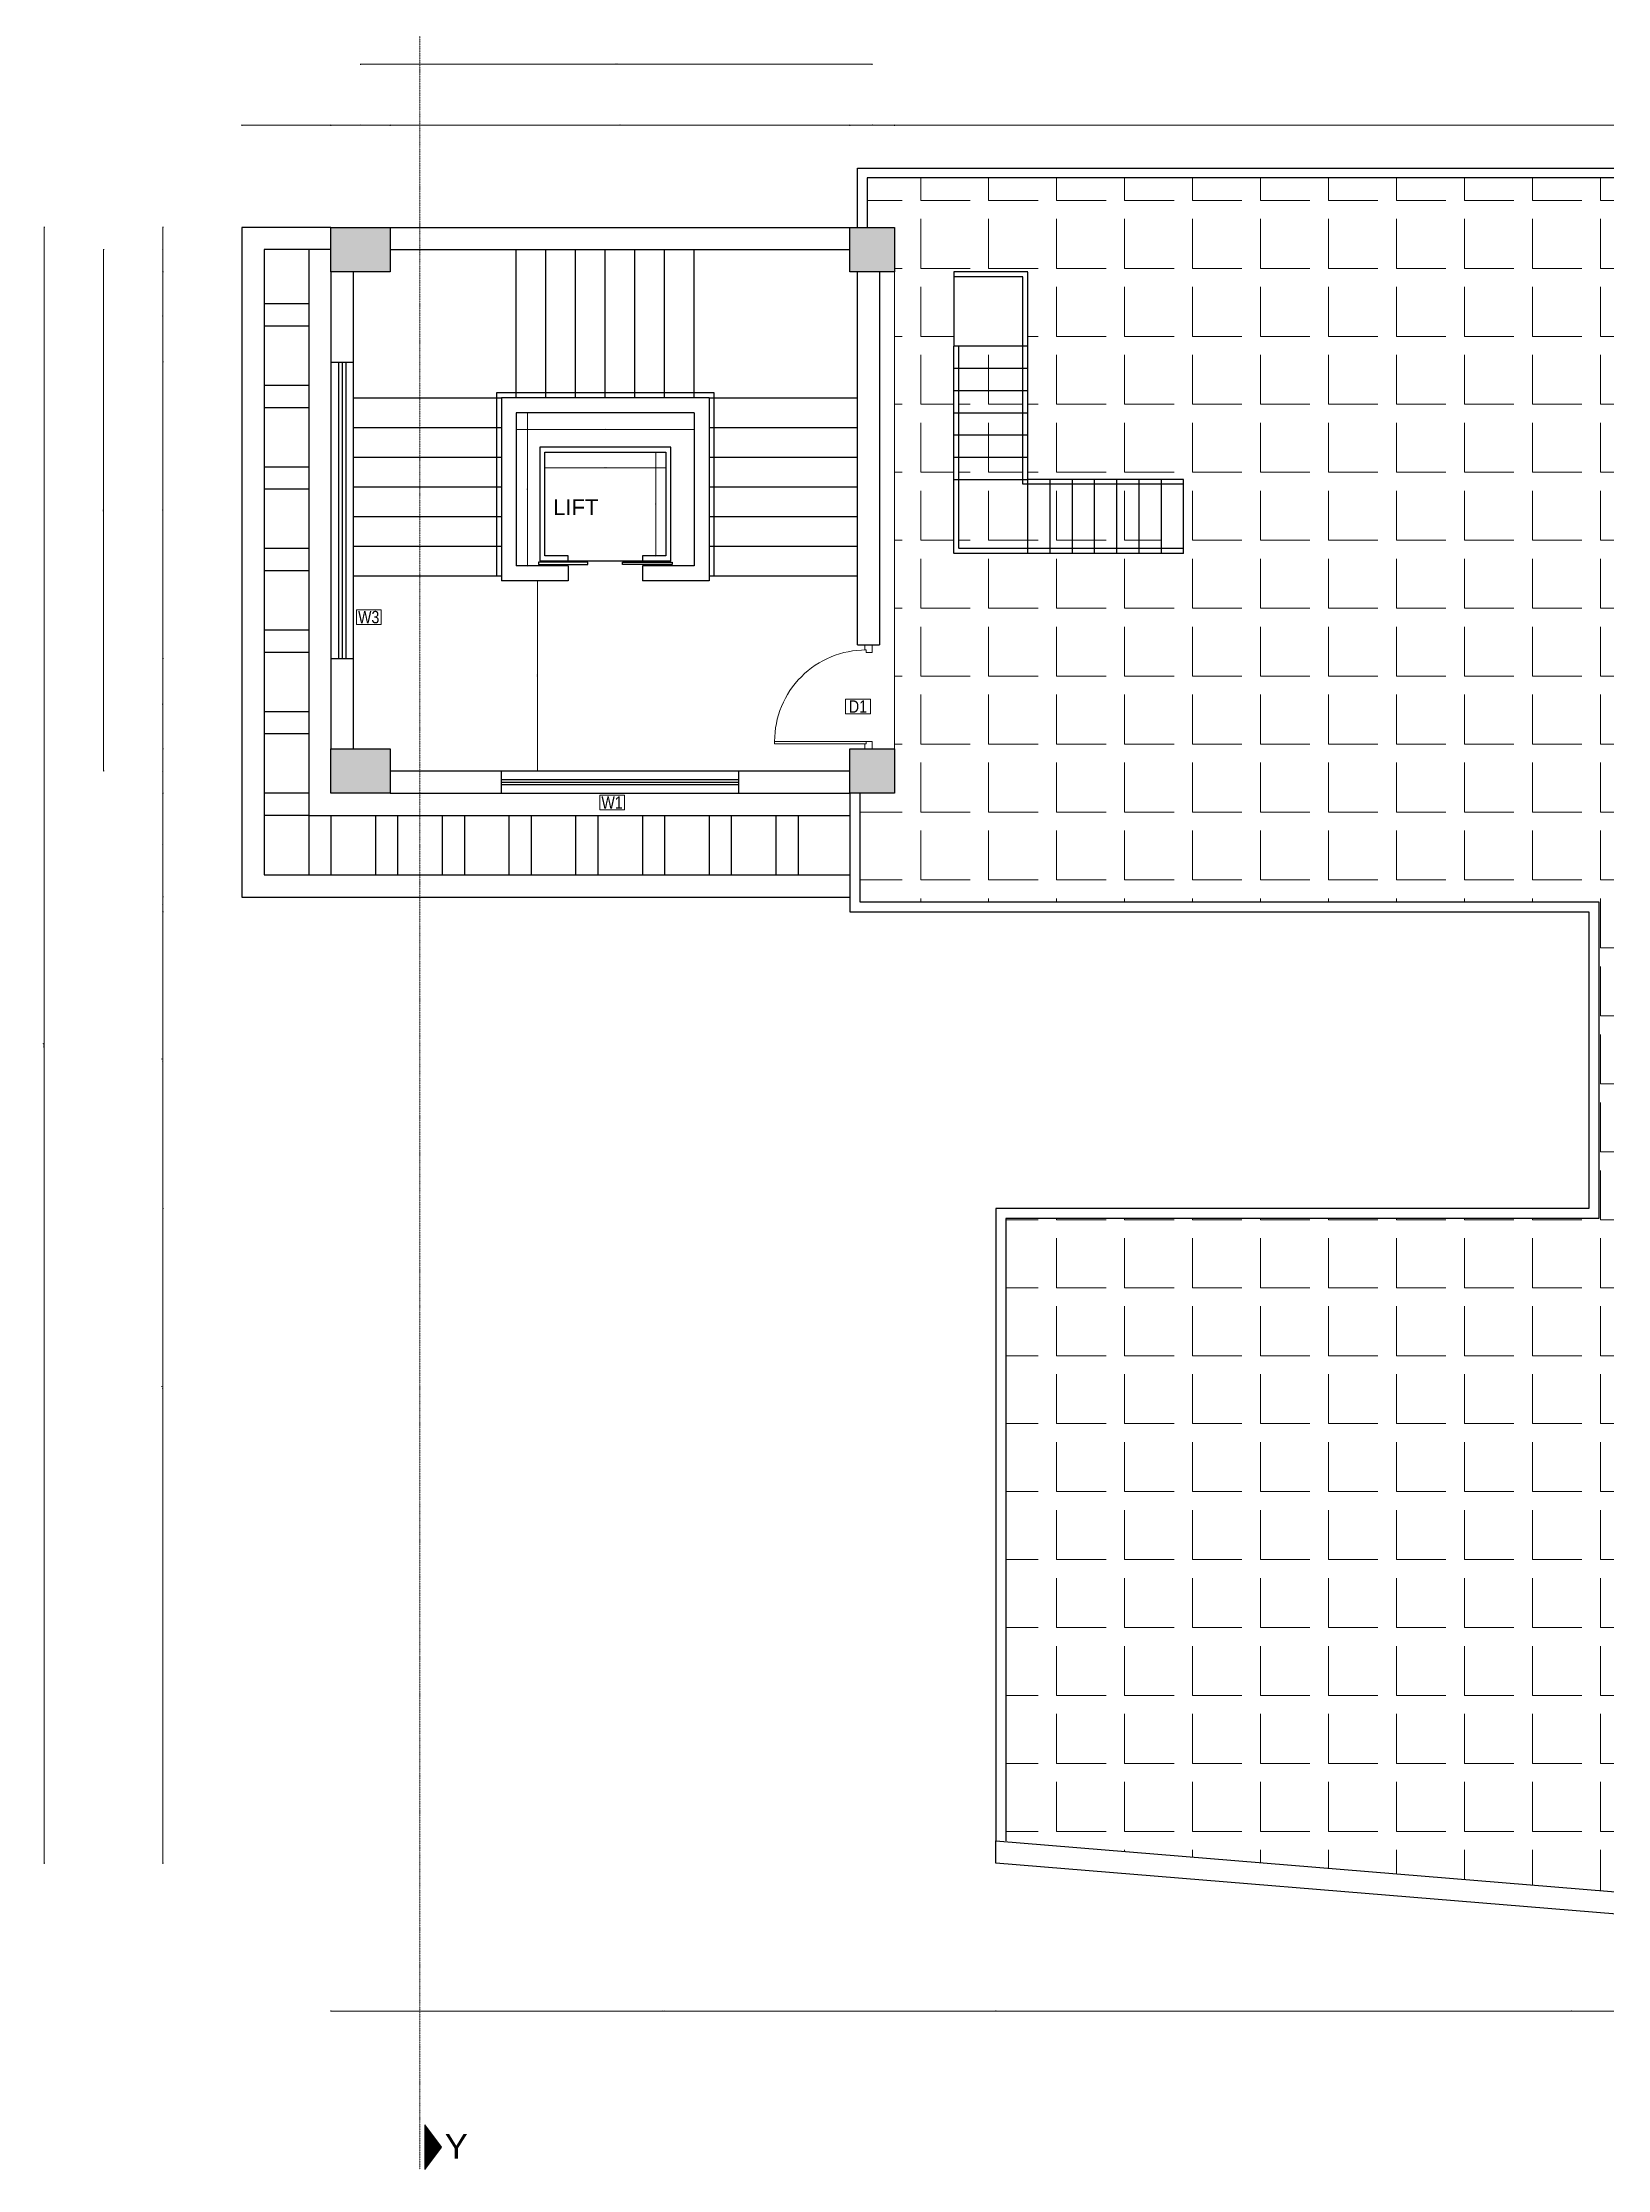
# Model space of a CAD drawing. Header units: inches. Extents: x -301229 to 1083107, y -854236 to 21026.
# Drawn here: x -26850 to -7856, y -616458 to -590637 of the extents above; entities that cross this region are included whole.
import ezdxf

# ---------------------------------------------------------------- set-up
doc = ezdxf.new("R2010")
doc.units = ezdxf.units.IN
doc.header["$MEASUREMENT"] = 0
doc.linetypes.add('ACAD_ISO12W100', pattern=[21, 12, -3, 0, -3, 0, -3])
doc.linetypes.add('DASHED', pattern=[0.75, 0.5, -0.25])
for name, color, linetype, lineweight in [('dimension', 25, 'Continuous', 20), ('DOOR PLAN', 241, 'Continuous', 25), ('dw', 42, 'Continuous', 20), ('Text', 2, 'Continuous', 20), ('wall', 10, 'Continuous', 30)]:
    doc.layers.add(name, color=color, linetype=linetype, lineweight=lineweight)
doc.layers.add('E_Electrical Layout', color=220, linetype='Continuous')
doc.layers.add('HATCH', color=7, linetype='Continuous')
doc.styles.add('7 INCH', font='times.ttf', dxfattribs={"height": 7})
doc.styles.add('arial.', font='arial.ttf')
doc.dimstyles.new('Copy of Standard', dxfattribs={"dimtxt": 8, "dimasz": 5, "dimexe": 4, "dimexo": 0.0625, "dimgap": 1.5, "dimtad": 1, "dimdec": 1, "dimzin": 0, "dimdsep": 46, "dimlunit": 4, "dimtxsty": 'Standard', "dimblk": 'OBLIQUE', "dimcen": 0.09, "dimclrd": 1, "dimclre": 1, "dimclrt": 3, "dimadec": 0, "dimazin": 0, "dimtfac": 1, "dimtdec": 1, "dimtix": 1, "dimtofl": 0, "dimtmove": 1, "dimatfit": 3, "dimfxl": 8, "dimfxlon": 1, "dimtolj": 1, "dimtzin": 0, "dimlwd": 15, "dimlwe": 15, "dimarcsym": 0})

# ---------------------------------------------------------------- blocks, each defined once
blk = doc.blocks.new('_Oblique')
at = {"color": 0, "linetype": 'ByBlock', "lineweight": -2}
blk.add_line((-0.5, -0.5), (0.5, 0.5), dxfattribs=at)
blk = doc.blocks.new('*D1584')
at = {"layer": 'Defpoints', "color": 0, "transparency": 16777216}
for p in [(-21100, -595267), (-18940, -595267), (-18940, -595336)]:
    blk.add_point(p, dxfattribs=at)
at = {"layer": 'wall', "color": 1, "lineweight": 15, "transparency": 16777216}
for p, q in [((-21100, -595328), (-21100, -595340)), ((-21100, -595336), (-18940, -595336)), ((-18940, -595328), (-18940, -595340))]:
    blk.add_line(p, q, dxfattribs=at)
at = {"layer": 'wall', "color": 1, "lineweight": 15, "transparency": 16777216, "xscale": 5, "yscale": 5, "zscale": 5, "rotation": 180}
blk.add_blockref('_Oblique', (-21100, -595336), dxfattribs=at)
at = {"layer": 'wall', "color": 1, "lineweight": 15, "transparency": 16777216, "xscale": 5, "yscale": 5, "zscale": 5}
blk.add_blockref('_Oblique', (-18940, -595336), dxfattribs=at)
at = {"layer": 'wall', "color": 3, "transparency": 16777216, "insert": (-20020, -595330), "char_height": 8, "attachment_point": 5}
blk.add_mtext("\\A1;180'", dxfattribs=at)
blk = doc.blocks.new('*D1585')
at = {"layer": 'Defpoints', "color": 0, "transparency": 16777216}
for p in [(-20964, -595130), (-20964, -595130), (-20964, -596990)]:
    blk.add_point(p, dxfattribs=at)
at = {"layer": 'wall', "color": 1, "lineweight": 15, "transparency": 16777216}
for p, q in [((-20964, -595130), (-20968, -595130)), ((-20964, -596990), (-20964, -595130)), ((-20964, -596990), (-20960, -596990))]:
    blk.add_line(p, q, dxfattribs=at)
at = {"layer": 'wall', "color": 1, "lineweight": 15, "transparency": 16777216, "xscale": 5, "yscale": 5, "zscale": 5}
for p, rotation in [((-20964, -595130), 90), ((-20964, -596990), 270)]:
    blk.add_blockref('_Oblique', p, dxfattribs=dict(at, rotation=rotation))
at = {"layer": 'wall', "color": 3, "transparency": 16777216, "insert": (-20969, -596060), "char_height": 8, "attachment_point": 5, "rotation": 90}
blk.add_mtext("\\A1;155'", dxfattribs=at)
blk = doc.blocks.new('*D1586')
at = {"layer": 'Defpoints', "color": 0, "transparency": 16777216}
for p in [(-20755, -595845), (-19285, -595801), (-19285, -595845)]:
    blk.add_point(p, dxfattribs=at)
at = {"layer": 'wall', "color": 1, "lineweight": 15, "transparency": 16777216}
for p, q in [((-20755, -595809), (-20755, -595797)), ((-20755, -595801), (-19285, -595801)), ((-19285, -595809), (-19285, -595797))]:
    blk.add_line(p, q, dxfattribs=at)
at = {"layer": 'wall', "color": 1, "lineweight": 15, "transparency": 16777216, "xscale": 5, "yscale": 5, "zscale": 5, "rotation": 180}
blk.add_blockref('_Oblique', (-20755, -595801), dxfattribs=at)
at = {"layer": 'wall', "color": 1, "lineweight": 15, "transparency": 16777216, "xscale": 5, "yscale": 5, "zscale": 5}
blk.add_blockref('_Oblique', (-19285, -595801), dxfattribs=at)
at = {"layer": 'wall', "color": 3, "transparency": 16777216, "insert": (-20020, -595795), "char_height": 8, "attachment_point": 5}
blk.add_mtext('\\A1;122\'-6"', dxfattribs=at)
blk = doc.blocks.new('*D1587')
at = {"layer": 'Defpoints', "color": 0, "transparency": 16777216}
for p in [(-19502, -595610), (-19570, -596870), (-19407, -596870)]:
    blk.add_point(p, dxfattribs=at)
at = {"layer": 'wall', "color": 1, "lineweight": 15, "transparency": 16777216}
for p, q in [((-19415, -595610), (-19403, -595610)), ((-19407, -595610), (-19407, -596870)), ((-19415, -596870), (-19403, -596870))]:
    blk.add_line(p, q, dxfattribs=at)
at = {"layer": 'wall', "color": 1, "lineweight": 15, "transparency": 16777216, "xscale": 5, "yscale": 5, "zscale": 5}
for p, rotation in [((-19407, -595610), 90), ((-19407, -596870), 270)]:
    blk.add_blockref('_Oblique', p, dxfattribs=dict(at, rotation=rotation))
at = {"layer": 'wall', "color": 3, "transparency": 16777216, "insert": (-19412, -596240), "char_height": 8, "attachment_point": 5, "rotation": 90}
blk.add_mtext("\\A1;105'", dxfattribs=at)
blk = doc.blocks.new('*D1588')
at = {"layer": 'Defpoints', "color": 0, "transparency": 16777216}
for p in [(-20657, -597170), (-20841, -599480), (-20657, -599480)]:
    blk.add_point(p, dxfattribs=at)
at = {"layer": 'wall', "color": 1, "lineweight": 15, "transparency": 16777216}
for p, q in [((-20833, -597170), (-20845, -597170)), ((-20841, -597170), (-20841, -599480)), ((-20833, -599480), (-20845, -599480))]:
    blk.add_line(p, q, dxfattribs=at)
at = {"layer": 'wall', "color": 1, "lineweight": 15, "transparency": 16777216, "xscale": 5, "yscale": 5, "zscale": 5}
for p, rotation in [((-20841, -597170), 90), ((-20841, -599480), 270)]:
    blk.add_blockref('_Oblique', p, dxfattribs=dict(at, rotation=rotation))
at = {"layer": 'wall', "color": 3, "transparency": 16777216, "insert": (-20847, -598325), "char_height": 8, "attachment_point": 5, "rotation": 90}
blk.add_mtext('\\A1;192\'-6"', dxfattribs=at)
blk = doc.blocks.new('DOOR-3.5')
at = {"layer": 'dw', "lineweight": 5}
for p, q in [((89369.77, -31671.34), (89369.77, -31670.84)), ((89370.27, -31671.34), (89369.77, -31671.34)), ((89370.77, -31671.34), (89370.27, -31671.34)), ((89406.77, -31671.34), (89407.27, -31671.34)), ((89407.27, -31671.34), (89407.77, -31671.34)), ((89407.77, -31671.34), (89407.77, -31670.84))]:
    blk.add_line(p, q, dxfattribs=at)
for points in [[(89370.77, -31634.34), (89369.77, -31634.36), (89369.77, -31671.34), (89370.77, -31671.34), (89370.77, -31634.34)], [(89369.77, -31670.84), (89367.77, -31670.84), (89367.77, -31673.84), (89370.77, -31673.84), (89370.77, -31671.34)], [(89407.77, -31670.84), (89409.77, -31670.84), (89409.77, -31673.84), (89406.77, -31673.84), (89406.77, -31671.34)]]:
    blk.add_lwpolyline(points, dxfattribs=at)
blk.add_arc((89370.77, -31671.34), 37, 359.99978, 90, dxfattribs=at)
blk = doc.blocks.new('*D1560')
at = {"layer": 'Defpoints', "color": 0, "transparency": 16777216}
for p in [(-23350, -592880), (-25390, -593420), (-23350, -593420)]:
    blk.add_point(p, dxfattribs=at)
at = {"layer": 'wall', "color": 1, "lineweight": 15, "transparency": 16777216}
for p, q in [((-25382, -592880), (-25394, -592880)), ((-25390, -592880), (-25390, -593420)), ((-25382, -593420), (-25394, -593420))]:
    blk.add_line(p, q, dxfattribs=at)
at = {"layer": 'wall', "color": 1, "lineweight": 15, "transparency": 16777216, "xscale": 5, "yscale": 5, "zscale": 5}
for p, rotation in [((-25390, -592880), 90), ((-25390, -593420), 270)]:
    blk.add_blockref('_Oblique', p, dxfattribs=dict(at, rotation=rotation))
at = {"layer": 'wall', "color": 3, "transparency": 16777216, "insert": (-25395, -593150), "char_height": 8, "attachment_point": 5, "rotation": 90}
blk.add_mtext("\\A1;45'", dxfattribs=at)
blk = doc.blocks.new('*D1561')
at = {"layer": 'Defpoints', "color": 0, "transparency": 16777216}
for p in [(-23350, -593150), (-26110, -599480), (-23350, -599480)]:
    blk.add_point(p, dxfattribs=at)
at = {"layer": 'wall', "color": 1, "lineweight": 15, "transparency": 16777216}
for p, q in [((-26102, -593150), (-26114, -593150)), ((-26110, -593150), (-26110, -599480)), ((-26102, -599480), (-26114, -599480))]:
    blk.add_line(p, q, dxfattribs=at)
at = {"layer": 'wall', "color": 1, "lineweight": 15, "transparency": 16777216, "xscale": 5, "yscale": 5, "zscale": 5}
for p, rotation in [((-26110, -593150), 90), ((-26110, -599480), 270)]:
    blk.add_blockref('_Oblique', p, dxfattribs=dict(at, rotation=rotation))
at = {"layer": 'wall', "color": 3, "transparency": 16777216, "insert": (-26115, -596315), "char_height": 8, "attachment_point": 5, "rotation": 90}
blk.add_mtext('\\A1;527\'-6"', dxfattribs=at)
blk = doc.blocks.new('*D1562')
at = {"layer": 'Defpoints', "color": 0, "transparency": 16777216}
for p in [(-23350, -593420), (-25390, -594515), (-23350, -594515)]:
    blk.add_point(p, dxfattribs=at)
at = {"layer": 'wall', "color": 1, "lineweight": 15, "transparency": 16777216}
for p, q in [((-25382, -593420), (-25394, -593420)), ((-25390, -593420), (-25390, -594515)), ((-25382, -594515), (-25394, -594515))]:
    blk.add_line(p, q, dxfattribs=at)
at = {"layer": 'wall', "color": 1, "lineweight": 15, "transparency": 16777216, "xscale": 5, "yscale": 5, "zscale": 5}
for p, rotation in [((-25390, -593420), 90), ((-25390, -594515), 270)]:
    blk.add_blockref('_Oblique', p, dxfattribs=dict(at, rotation=rotation))
at = {"layer": 'wall', "color": 3, "transparency": 16777216, "insert": (-25395, -593968), "char_height": 8, "attachment_point": 5, "rotation": 90}
blk.add_mtext('\\A1;91\'-3"', dxfattribs=at)
blk = doc.blocks.new('*D1563')
at = {"layer": 'Defpoints', "color": 0, "transparency": 16777216}
for p in [(-23350, -594515), (-25390, -598115), (-23350, -598115)]:
    blk.add_point(p, dxfattribs=at)
at = {"layer": 'wall', "color": 1, "lineweight": 15, "transparency": 16777216}
for p, q in [((-25382, -594515), (-25394, -594515)), ((-25390, -594515), (-25390, -598115)), ((-25382, -598115), (-25394, -598115))]:
    blk.add_line(p, q, dxfattribs=at)
at = {"layer": 'wall', "color": 1, "lineweight": 15, "transparency": 16777216, "xscale": 5, "yscale": 5, "zscale": 5}
for p, rotation in [((-25390, -594515), 90), ((-25390, -598115), 270)]:
    blk.add_blockref('_Oblique', p, dxfattribs=dict(at, rotation=rotation))
at = {"layer": 'wall', "color": 3, "transparency": 16777216, "insert": (-25395, -596315), "char_height": 8, "attachment_point": 5, "rotation": 90}
blk.add_mtext("\\A1;300'", dxfattribs=at)
blk = doc.blocks.new('*D1564')
at = {"layer": 'Defpoints', "color": 0, "transparency": 16777216}
for p in [(-23350, -598115), (-25390, -599210), (-23350, -599210)]:
    blk.add_point(p, dxfattribs=at)
at = {"layer": 'wall', "color": 1, "lineweight": 15, "transparency": 16777216}
for p, q in [((-25382, -598115), (-25394, -598115)), ((-25390, -598115), (-25390, -599210)), ((-25382, -599210), (-25394, -599210))]:
    blk.add_line(p, q, dxfattribs=at)
at = {"layer": 'wall', "color": 1, "lineweight": 15, "transparency": 16777216, "xscale": 5, "yscale": 5, "zscale": 5}
for p, rotation in [((-25390, -598115), 90), ((-25390, -599210), 270)]:
    blk.add_blockref('_Oblique', p, dxfattribs=dict(at, rotation=rotation))
at = {"layer": 'wall', "color": 3, "transparency": 16777216, "insert": (-25395, -598663), "char_height": 8, "attachment_point": 5, "rotation": 90}
blk.add_mtext('\\A1;91\'-3"', dxfattribs=at)
blk = doc.blocks.new('*D1565')
at = {"layer": 'Defpoints', "color": 0, "transparency": 16777216}
for p in [(-23350, -599210), (-25390, -599750), (-23350, -599750)]:
    blk.add_point(p, dxfattribs=at)
at = {"layer": 'wall', "color": 1, "lineweight": 15, "transparency": 16777216}
for p, q in [((-25382, -599210), (-25394, -599210)), ((-25390, -599210), (-25390, -599750)), ((-25382, -599750), (-25394, -599750))]:
    blk.add_line(p, q, dxfattribs=at)
at = {"layer": 'wall', "color": 1, "lineweight": 15, "transparency": 16777216, "xscale": 5, "yscale": 5, "zscale": 5}
for p, rotation in [((-25390, -599210), 90), ((-25390, -599750), 270)]:
    blk.add_blockref('_Oblique', p, dxfattribs=dict(at, rotation=rotation))
at = {"layer": 'wall', "color": 3, "transparency": 16777216, "insert": (-25395, -599480), "char_height": 8, "attachment_point": 5, "rotation": 90}
blk.add_mtext("\\A1;45'", dxfattribs=at)
blk = doc.blocks.new('*D1566')
at = {"layer": 'Defpoints', "color": 0, "transparency": 16777216}
for p in [(-23350, -599750), (-25390, -601010), (-24430, -601010)]:
    blk.add_point(p, dxfattribs=at)
at = {"layer": 'wall', "color": 1, "lineweight": 15, "transparency": 16777216}
for p, q in [((-25382, -599750), (-25394, -599750)), ((-25390, -599750), (-25390, -601010)), ((-25382, -601010), (-25394, -601010))]:
    blk.add_line(p, q, dxfattribs=at)
at = {"layer": 'wall', "color": 1, "lineweight": 15, "transparency": 16777216, "xscale": 5, "yscale": 5, "zscale": 5}
for p, rotation in [((-25390, -599750), 90), ((-25390, -601010), 270)]:
    blk.add_blockref('_Oblique', p, dxfattribs=dict(at, rotation=rotation))
at = {"layer": 'wall', "color": 3, "transparency": 16777216, "insert": (-25395, -600380), "char_height": 8, "attachment_point": 5, "rotation": 90}
blk.add_mtext("\\A1;105'", dxfattribs=at)
blk = doc.blocks.new('*D1567')
at = {"layer": 'Defpoints', "color": 0, "transparency": 16777216}
for p in [(-22630, -591638), (-23350, -592880), (-22630, -592880)]:
    blk.add_point(p, dxfattribs=at)
at = {"layer": 'wall', "color": 1, "lineweight": 15, "transparency": 16777216}
for p, q in [((-23350, -591646), (-23350, -591634)), ((-23350, -591638), (-22630, -591638)), ((-22630, -591646), (-22630, -591634))]:
    blk.add_line(p, q, dxfattribs=at)
at = {"layer": 'wall', "color": 1, "lineweight": 15, "transparency": 16777216, "xscale": 5, "yscale": 5, "zscale": 5, "rotation": 180}
blk.add_blockref('_Oblique', (-23350, -591638), dxfattribs=at)
at = {"layer": 'wall', "color": 1, "lineweight": 15, "transparency": 16777216, "xscale": 5, "yscale": 5, "zscale": 5}
blk.add_blockref('_Oblique', (-22630, -591638), dxfattribs=at)
at = {"layer": 'wall', "color": 3, "transparency": 16777216, "insert": (-22990, -591632), "char_height": 8, "attachment_point": 5}
blk.add_mtext("\\A1;60'", dxfattribs=at)
blk = doc.blocks.new('*D1568')
at = {"layer": 'Defpoints', "color": 0, "transparency": 16777216}
for p in [(-16780, -590900), (-22990, -592880), (-16780, -592880)]:
    blk.add_point(p, dxfattribs=at)
at = {"layer": 'wall', "color": 1, "lineweight": 15, "transparency": 16777216}
for p, q in [((-22990, -590908), (-22990, -590896)), ((-22990, -590900), (-16780, -590900)), ((-16780, -590908), (-16780, -590896))]:
    blk.add_line(p, q, dxfattribs=at)
at = {"layer": 'wall', "color": 1, "lineweight": 15, "transparency": 16777216, "xscale": 5, "yscale": 5, "zscale": 5, "rotation": 180}
blk.add_blockref('_Oblique', (-22990, -590900), dxfattribs=at)
at = {"layer": 'wall', "color": 1, "lineweight": 15, "transparency": 16777216, "xscale": 5, "yscale": 5, "zscale": 5}
blk.add_blockref('_Oblique', (-16780, -590900), dxfattribs=at)
at = {"layer": 'wall', "color": 3, "transparency": 16777216, "insert": (-19885, -590895), "char_height": 8, "attachment_point": 5}
blk.add_mtext('\\A1;517\'-6"', dxfattribs=at)
blk = doc.blocks.new('*D1569')
at = {"layer": 'Defpoints', "color": 0, "transparency": 16777216}
for p in [(-17050, -591638), (-22630, -592880), (-17050, -592880)]:
    blk.add_point(p, dxfattribs=at)
at = {"layer": 'wall', "color": 1, "lineweight": 15, "transparency": 16777216}
for p, q in [((-22630, -591646), (-22630, -591634)), ((-22630, -591638), (-17050, -591638)), ((-17050, -591646), (-17050, -591634))]:
    blk.add_line(p, q, dxfattribs=at)
at = {"layer": 'wall', "color": 1, "lineweight": 15, "transparency": 16777216, "xscale": 5, "yscale": 5, "zscale": 5, "rotation": 180}
blk.add_blockref('_Oblique', (-22630, -591638), dxfattribs=at)
at = {"layer": 'wall', "color": 1, "lineweight": 15, "transparency": 16777216, "xscale": 5, "yscale": 5, "zscale": 5}
blk.add_blockref('_Oblique', (-17050, -591638), dxfattribs=at)
at = {"layer": 'wall', "color": 3, "transparency": 16777216, "insert": (-19840, -591632), "char_height": 8, "attachment_point": 5}
blk.add_mtext("\\A1;465'", dxfattribs=at)
blk = doc.blocks.new('*D1570')
at = {"layer": 'Defpoints', "color": 0, "transparency": 16777216}
for p in [(-16510, -591638), (-17050, -592880), (-16510, -592880)]:
    blk.add_point(p, dxfattribs=at)
at = {"layer": 'wall', "color": 1, "lineweight": 15, "transparency": 16777216}
for p, q in [((-17050, -591646), (-17050, -591634)), ((-17050, -591638), (-16510, -591638)), ((-16510, -591646), (-16510, -591634))]:
    blk.add_line(p, q, dxfattribs=at)
at = {"layer": 'wall', "color": 1, "lineweight": 15, "transparency": 16777216, "xscale": 5, "yscale": 5, "zscale": 5, "rotation": 180}
blk.add_blockref('_Oblique', (-17050, -591638), dxfattribs=at)
at = {"layer": 'wall', "color": 1, "lineweight": 15, "transparency": 16777216, "xscale": 5, "yscale": 5, "zscale": 5}
blk.add_blockref('_Oblique', (-16510, -591638), dxfattribs=at)
at = {"layer": 'wall', "color": 3, "transparency": 16777216, "insert": (-16780, -591632), "char_height": 8, "attachment_point": 5}
blk.add_mtext("\\A1;45'", dxfattribs=at)
blk = doc.blocks.new('*D1571')
at = {"layer": 'Defpoints', "color": 0, "transparency": 16777216}
for p in [(-1153, -591638), (-1153, -592160), (-16510, -592880)]:
    blk.add_point(p, dxfattribs=at)
at = {"layer": 'wall', "color": 1, "lineweight": 15, "transparency": 16777216}
for p, q in [((-16510, -591646), (-16510, -591634)), ((-16510, -591638), (-1153, -591638)), ((-1153, -591646), (-1153, -591634))]:
    blk.add_line(p, q, dxfattribs=at)
at = {"layer": 'wall', "color": 1, "lineweight": 15, "transparency": 16777216, "xscale": 5, "yscale": 5, "zscale": 5, "rotation": 180}
blk.add_blockref('_Oblique', (-16510, -591638), dxfattribs=at)
at = {"layer": 'wall', "color": 1, "lineweight": 15, "transparency": 16777216, "xscale": 5, "yscale": 5, "zscale": 5}
blk.add_blockref('_Oblique', (-1153, -591638), dxfattribs=at)
at = {"layer": 'wall', "color": 3, "transparency": 16777216, "insert": (-8831, -591632), "char_height": 8, "attachment_point": 5}
blk.add_mtext('\\A1;1279\'-9"', dxfattribs=at)
blk = doc.blocks.new('*D1572')
at = {"layer": 'Defpoints', "color": 0, "transparency": 16777216}
for p in [(-1153, -590221), (-23350, -591638), (-1153, -591638)]:
    blk.add_point(p, dxfattribs=at)
at = {"layer": 'wall', "color": 1, "lineweight": 15, "transparency": 16777216}
for p, q in [((-23350, -590229), (-23350, -590217)), ((-23350, -590221), (-1153, -590221)), ((-1153, -590229), (-1153, -590217))]:
    blk.add_line(p, q, dxfattribs=at)
at = {"layer": 'wall', "color": 1, "lineweight": 15, "transparency": 16777216, "xscale": 5, "yscale": 5, "zscale": 5, "rotation": 180}
blk.add_blockref('_Oblique', (-23350, -590221), dxfattribs=at)
at = {"layer": 'wall', "color": 1, "lineweight": 15, "transparency": 16777216, "xscale": 5, "yscale": 5, "zscale": 5}
blk.add_blockref('_Oblique', (-1153, -590221), dxfattribs=at)
at = {"layer": 'wall', "color": 3, "transparency": 16777216, "insert": (-12251, -590215), "char_height": 8, "attachment_point": 5}
blk.add_mtext('\\A1;1849\'-9"', dxfattribs=at)
blk = doc.blocks.new('*D1573')
at = {"layer": 'Defpoints', "color": 0, "transparency": 16777216}
for p in [(-25390, -592880), (-26830, -612740), (-25390, -612740)]:
    blk.add_point(p, dxfattribs=at)
at = {"layer": 'wall', "color": 1, "lineweight": 15, "transparency": 16777216}
for p, q in [((-26822, -592880), (-26834, -592880)), ((-26830, -592880), (-26830, -612740)), ((-26822, -612740), (-26834, -612740))]:
    blk.add_line(p, q, dxfattribs=at)
at = {"layer": 'wall', "color": 1, "lineweight": 15, "transparency": 16777216, "xscale": 5, "yscale": 5, "zscale": 5}
for p, rotation in [((-26830, -592880), 90), ((-26830, -612740), 270)]:
    blk.add_blockref('_Oblique', p, dxfattribs=dict(at, rotation=rotation))
at = {"layer": 'wall', "color": 3, "transparency": 16777216, "insert": (-26840, -602810), "char_height": 8, "attachment_point": 5, "rotation": 90}
blk.add_mtext('\\A1;1654\'-11{\\H1x;\\S1/2;}"', dxfattribs=at)
blk = doc.blocks.new('*D1574')
at = {"layer": 'Defpoints', "color": 0, "transparency": 16777216}
for p in [(-24430, -601010), (-25390, -601190), (-17050, -601190)]:
    blk.add_point(p, dxfattribs=at)
at = {"layer": 'wall', "color": 1, "lineweight": 15, "transparency": 16777216}
for p, q in [((-25382, -601010), (-25394, -601010)), ((-25390, -601010), (-25390, -601190)), ((-25382, -601190), (-25394, -601190))]:
    blk.add_line(p, q, dxfattribs=at)
at = {"layer": 'wall', "color": 1, "lineweight": 15, "transparency": 16777216, "xscale": 5, "yscale": 5, "zscale": 5}
for p, rotation in [((-25390, -601010), 90), ((-25390, -601190), 270)]:
    blk.add_blockref('_Oblique', p, dxfattribs=dict(at, rotation=rotation))
at = {"layer": 'wall', "color": 3, "transparency": 16777216, "insert": (-25395, -601100), "char_height": 8, "attachment_point": 5, "rotation": 90}
blk.add_mtext("\\A1;15'", dxfattribs=at)
blk = doc.blocks.new('*D1575')
at = {"layer": 'Defpoints', "color": 0, "transparency": 16777216}
for p in [(-17050, -601190), (-25390, -604793), (-15280, -604793)]:
    blk.add_point(p, dxfattribs=at)
at = {"layer": 'wall', "color": 1, "lineweight": 15, "transparency": 16777216}
for p, q in [((-25382, -601190), (-25394, -601190)), ((-25390, -601190), (-25390, -604793)), ((-25382, -604793), (-25394, -604793))]:
    blk.add_line(p, q, dxfattribs=at)
at = {"layer": 'wall', "color": 1, "lineweight": 15, "transparency": 16777216, "xscale": 5, "yscale": 5, "zscale": 5}
for p, rotation in [((-25390, -601190), 90), ((-25390, -604793), 270)]:
    blk.add_blockref('_Oblique', p, dxfattribs=dict(at, rotation=rotation))
at = {"layer": 'wall', "color": 3, "transparency": 16777216, "insert": (-25401, -602991), "char_height": 8, "attachment_point": 5, "rotation": 90}
blk.add_mtext('\\A1;300\'-2{\\H1x;\\S1/2;}"', dxfattribs=at)
blk = doc.blocks.new('*D1580')
at = {"layer": 'Defpoints', "color": 0, "transparency": 16777216}
for p in [(-17050, -601190), (-25390, -612740), (-15280, -612740)]:
    blk.add_point(p, dxfattribs=at)
at = {"layer": 'wall', "color": 1, "lineweight": 15, "transparency": 16777216}
for p, q in [((-25382, -601190), (-25394, -601190)), ((-25390, -601190), (-25390, -612740)), ((-25382, -612740), (-25394, -612740))]:
    blk.add_line(p, q, dxfattribs=at)
at = {"layer": 'wall', "color": 1, "lineweight": 15, "transparency": 16777216, "xscale": 5, "yscale": 5, "zscale": 5}
for p, rotation in [((-25390, -601190), 90), ((-25390, -612740), 270)]:
    blk.add_blockref('_Oblique', p, dxfattribs=dict(at, rotation=rotation))
at = {"layer": 'wall', "color": 3, "transparency": 16777216, "insert": (-25401, -606965), "char_height": 8, "attachment_point": 5, "rotation": 90}
blk.add_mtext('\\A1;962\'-5{\\H1x;\\S1/2;}"', dxfattribs=at)
blk = doc.blocks.new('*D1581')
at = {"layer": 'Defpoints', "color": 0, "transparency": 16777216}
for p in [(-15280, -612740), (-1290, -613891), (-15280, -614535)]:
    blk.add_point(p, dxfattribs=at)
at = {"layer": 'wall', "color": 1, "lineweight": 15, "transparency": 16777216}
for p, q in [((-15280, -614527), (-15280, -614539)), ((-1290, -614535), (-15280, -614535)), ((-1290, -614527), (-1290, -614539))]:
    blk.add_line(p, q, dxfattribs=at)
at = {"layer": 'wall', "color": 1, "lineweight": 15, "transparency": 16777216, "xscale": 5, "yscale": 5, "zscale": 5, "rotation": 180}
blk.add_blockref('_Oblique', (-15280, -614535), dxfattribs=at)
at = {"layer": 'wall', "color": 1, "lineweight": 15, "transparency": 16777216, "xscale": 5, "yscale": 5, "zscale": 5}
blk.add_blockref('_Oblique', (-1290, -614535), dxfattribs=at)
at = {"layer": 'wall', "color": 3, "transparency": 16777216, "insert": (-8285, -614529), "char_height": 8, "attachment_point": 5}
blk.add_mtext('\\A1;1165\'-10"', dxfattribs=at)
blk = doc.blocks.new('*D1576')
at = {"layer": 'Defpoints', "color": 0, "transparency": 16777216}
for p in [(-23350, -599750), (-15280, -612740), (-23350, -614535)]:
    blk.add_point(p, dxfattribs=at)
at = {"layer": 'wall', "color": 1, "lineweight": 15, "transparency": 16777216}
for p, q in [((-23350, -614527), (-23350, -614539)), ((-15280, -614535), (-23350, -614535)), ((-15280, -614527), (-15280, -614539))]:
    blk.add_line(p, q, dxfattribs=at)
at = {"layer": 'wall', "color": 1, "lineweight": 15, "transparency": 16777216, "xscale": 5, "yscale": 5, "zscale": 5, "rotation": 180}
blk.add_blockref('_Oblique', (-23350, -614535), dxfattribs=at)
at = {"layer": 'wall', "color": 1, "lineweight": 15, "transparency": 16777216, "xscale": 5, "yscale": 5, "zscale": 5}
blk.add_blockref('_Oblique', (-15280, -614535), dxfattribs=at)
at = {"layer": 'wall', "color": 3, "transparency": 16777216, "insert": (-19315, -614529), "char_height": 8, "attachment_point": 5}
blk.add_mtext('\\A1;672\'-6"', dxfattribs=at)
blk = doc.blocks.new('*D1582')
at = {"layer": 'Defpoints', "color": 0, "transparency": 16777216}
for p in [(-24430, -591638), (-24430, -592880), (-23350, -592880)]:
    blk.add_point(p, dxfattribs=at)
at = {"layer": 'wall', "color": 1, "lineweight": 15, "transparency": 16777216}
for p, q in [((-24430, -591646), (-24430, -591634)), ((-23350, -591638), (-24430, -591638)), ((-23350, -591646), (-23350, -591634))]:
    blk.add_line(p, q, dxfattribs=at)
at = {"layer": 'wall', "color": 1, "lineweight": 15, "transparency": 16777216, "xscale": 5, "yscale": 5, "zscale": 5, "rotation": 180}
blk.add_blockref('_Oblique', (-24430, -591638), dxfattribs=at)
at = {"layer": 'wall', "color": 1, "lineweight": 15, "transparency": 16777216, "xscale": 5, "yscale": 5, "zscale": 5}
blk.add_blockref('_Oblique', (-23350, -591638), dxfattribs=at)
at = {"layer": 'wall', "color": 3, "transparency": 16777216, "insert": (-23890, -591632), "char_height": 8, "attachment_point": 5}
blk.add_mtext("\\A1;90'", dxfattribs=at)

msp = doc.modelspace()

# ---------------------------------------------------------------- hatches: boundary and pattern name
at = {"layer": 'dimension', "ltscale": 0.5}
h = msp.add_hatch(dxfattribs=at)
h.set_pattern_fill('ANSI31', color=256, scale=22.5, angle=-90, style=0)
h.set_pattern_definition([(45, (-22209.7724, -616458.3193), (1.988738, -1.988738), [])])
h.paths.add_polyline_path([(-22209.77, -616458.32), (-22209.77, -615918.32), (-22008.89, -616188.32)])
at = {"layer": 'HATCH', "lineweight": 9}
h = msp.add_hatch(dxfattribs=at)
h.set_pattern_fill('ANGLE', color=256, scale=3000, style=0)
h.set_pattern_definition([(0, (-5723542, 612770.74), (0, 825), [600, -225]), (90, (-5723542, 612770.74), (-825, 5e-14), [600, -225])])
h.paths.add_polyline_path([(-7959.77, -601070.19), (-7959.77, -604912.62), (-15159.77, -604912.62), (-15159.77, -612478.83), (-1365.94, -613613.44), (232.95, -603852.06), (-1258.07, -592280.19), (-16839.77, -592280.19), (-16839.77, -592880.19), (-16509.77, -592880.19), (-16509.77, -599750.19), (-16929.77, -599750.19), (-16929.77, -601070.19)])
h.paths.add_polyline_path([(-12999.77, -596840.19), (-14889.77, -596840.19), (-15789.77, -596840.19), (-15789.77, -595940.19), (-15789.77, -594320.19), (-15789.77, -593420.19), (-14889.77, -593420.19), (-14889.77, -594320.19), (-14889.77, -595940.19), (-12999.77, -595940.19)], flags=16)
h.paths.add_polyline_path([(-14889.77, -596780.19), (-15729.77, -596780.19), (-15729.77, -595940.19), (-15729.77, -594320.19), (-14949.77, -594320.19), (-14949.77, -595940.19), (-14889.77, -595940.19), (-12999.77, -596000.19), (-13269.77, -596000.19), (-13269.77, -596780.19)], flags=0)
h.paths.add_polyline_path([(-7371.58, -597198.93), (-5218.99, -597198.93), (-5218.99, -596580.72), (-7371.58, -596580.72)], flags=24)
at = {"layer": 'wall'}
for points in [[(-22629.77, -593420.19), (-22629.77, -592880.19), (-23349.77, -592880.19), (-23349.77, -593420.19)], [(-16509.77, -592880.19), (-17049.77, -592880.19), (-17049.77, -593420.19), (-16509.77, -593420.19)], [(-22629.77, -599750.19), (-22629.77, -599210.19), (-23349.77, -599210.19), (-23349.77, -599750.19)], [(-16509.77, -599210.19), (-17049.77, -599210.19), (-17049.77, -599750.19), (-16509.77, -599750.19)]]:
    msp.add_hatch(color=2, dxfattribs=at).paths.add_polyline_path(points)

# ---------------------------------------------------------------- linework, layer by layer
at = {"layer": 'dimension', "linetype": 'ACAD_ISO12W100'}
msp.add_line((-22269.77, -589280.19), (-22269.77, -616458.32), dxfattribs=at)
at = {"layer": 'dimension'}
for points in [[(-23041.02, -597523.46), (-22741.02, -597523.46), (-22741.02, -597703.46), (-23041.02, -597703.46), (-23041.02, -597523.46)], [(-17102.41, -598607.53), (-16802.41, -598607.53), (-16802.41, -598787.53), (-17102.41, -598787.53), (-17102.41, -598607.53)], [(-20087.48, -599773.87), (-19787.48, -599773.87), (-19787.48, -599953.87), (-20087.48, -599953.87), (-20087.48, -599773.87)]]:
    msp.add_lwpolyline(points, dxfattribs=at)
at = {"layer": 'dimension', "ltscale": 0.5}
msp.add_lwpolyline([(-22209.77, -615918.32), (-22209.77, -616458.32), (-22008.89, -616188.32), (-22209.77, -615918.32)], dxfattribs=at)
at = {"layer": 'DOOR PLAN'}
for p, q in [((-21099.77, -594950.19), (-21099.77, -593150.19)), ((-20739.77, -594950.19), (-20739.77, -593150.19)), ((-20379.77, -594950.19), (-20379.77, -593150.19)), ((-20019.77, -594950.19), (-20019.77, -593150.19)), ((-19659.77, -594950.19), (-19659.77, -593150.19)), ((-19299.77, -594950.19), (-19299.77, -593150.19)), ((-18939.77, -594950.19), (-18939.77, -593150.19)), ((-14889.77, -593420.19), (-15789.77, -593420.19)), ((-23619.77, -593810.19), (-24159.77, -593810.19)), ((-23619.77, -594080.19), (-24159.77, -594080.19)), ((-23349.77, -594515.19), (-23349.77, -598115.19)), ((-23259.77, -594515.19), (-23259.77, -598115.19)), ((-23214.77, -594515.19), (-23214.77, -598115.19)), ((-23169.77, -594515.19), (-23169.77, -598115.19)), ((-23079.77, -594515.19), (-23079.77, -598115.19)), ((-23619.77, -594800.19), (-24159.77, -594800.19)), ((-21339.77, -594890.19), (-21339.77, -597110.19)), ((-18699.77, -594890.19), (-21339.77, -594890.19)), ((-21099.77, -594890.19), (-21279.77, -594890.19)), ((-18699.77, -597110.19), (-18699.77, -594890.19)), ((-23619.77, -595070.19), (-24159.77, -595070.19)), ((-23079.77, -594950.19), (-21279.77, -594950.19)), ((-18759.77, -594950.19), (-16959.77, -594950.19)), ((-23079.77, -595310.19), (-21279.77, -595310.19)), ((-18759.77, -595310.19), (-16959.77, -595310.19)), ((-23079.77, -595670.19), (-21279.77, -595670.19)), ((-18759.77, -595670.19), (-16959.77, -595670.19)), ((-23619.77, -595790.19), (-24159.77, -595790.19)), ((-14889.77, -596840.19), (-14889.77, -595940.19)), ((-12999.77, -595940.19), (-14889.77, -595940.19)), ((-14619.77, -596840.19), (-14619.77, -595940.19)), ((-14349.77, -596840.19), (-14349.77, -595940.19)), ((-14079.77, -596840.19), (-14079.77, -595940.19)), ((-13809.77, -596840.19), (-13809.77, -595940.19)), ((-13539.77, -596840.19), (-13539.77, -595940.19)), ((-13269.77, -596840.19), (-13269.77, -595940.19)), ((-12999.77, -596840.19), (-12999.77, -595940.19)), ((-23619.77, -596060.19), (-24159.77, -596060.19)), ((-23079.77, -596030.19), (-21279.77, -596030.19)), ((-18759.77, -596030.19), (-16959.77, -596030.19)), ((-12999.77, -596000.19), (-14949.77, -596000.19)), ((-23079.77, -596390.19), (-21279.77, -596390.19)), ((-18759.77, -596390.19), (-16959.77, -596390.19)), ((-23619.77, -596780.19), (-24159.77, -596780.19)), ((-23079.77, -596750.19), (-21279.77, -596750.19)), ((-20469.77, -596930.19), (-19569.77, -596930.19)), ((-18759.77, -596750.19), (-16959.77, -596750.19)), ((-12999.77, -596780.19), (-14889.77, -596780.19)), ((-12999.77, -596840.19), (-14889.77, -596840.19)), ((-23619.77, -597050.19), (-24159.77, -597050.19)), ((-23079.77, -597110.19), (-21279.77, -597110.19)), ((-18759.77, -597110.19), (-16959.77, -597110.19)), ((-23619.77, -597770.19), (-24159.77, -597770.19)), ((-23619.77, -598040.19), (-24159.77, -598040.19)), ((-23619.77, -598760.19), (-24159.77, -598760.19)), ((-23619.77, -599030.19), (-24159.77, -599030.19)), ((-21279.77, -599480.19), (-18399.77, -599480.19)), ((-23619.77, -599750.19), (-24159.77, -599750.19)), ((-21279.77, -599585.19), (-18399.77, -599585.19)), ((-21279.77, -599615.19), (-18399.77, -599615.19)), ((-21279.77, -599645.19), (-18399.77, -599645.19)), ((-21279.77, -599750.19), (-18399.77, -599750.19)), ((-23619.77, -600020.19), (-24159.77, -600020.19)), ((-23619.77, -600020.19), (-23619.77, -600740.19)), ((-23349.77, -600020.19), (-23349.77, -600740.19)), ((-22809.77, -600020.19), (-22809.77, -600740.19)), ((-22539.77, -600020.19), (-22539.77, -600740.19)), ((-21999.77, -600020.19), (-21999.77, -600740.19)), ((-21729.77, -600020.19), (-21729.77, -600740.19)), ((-21189.77, -600020.19), (-21189.77, -600740.19)), ((-20919.77, -600020.19), (-20919.77, -600740.19)), ((-20379.77, -600020.19), (-20379.77, -600740.19)), ((-20109.77, -600020.19), (-20109.77, -600740.19)), ((-19569.77, -600020.19), (-19569.77, -600740.19)), ((-19299.77, -600020.19), (-19299.77, -600740.19)), ((-18759.77, -600020.19), (-18759.77, -600740.19)), ((-18489.77, -600020.19), (-18489.77, -600740.19)), ((-17949.77, -600020.19), (-17949.77, -600740.19)), ((-17679.77, -600020.19), (-17679.77, -600740.19))]:
    msp.add_line(p, q, dxfattribs=at)
at = {"layer": 'DOOR PLAN', "linetype": 'DASHED', "ltscale": 12}
for p, q in [((-15789.77, -593420.19), (-15789.77, -594320.19)), ((-14949.77, -593480.19), (-15789.77, -593480.19)), ((-14949.77, -594320.19), (-14949.77, -593480.19)), ((-14889.77, -594320.19), (-14889.77, -593420.19)), ((-15789.77, -594320.19), (-14889.77, -594320.19)), ((-15789.77, -595940.19), (-15789.77, -594320.19)), ((-15729.77, -595940.19), (-15729.77, -594320.19)), ((-14949.77, -596000.19), (-14949.77, -594320.19)), ((-14889.77, -595940.19), (-14889.77, -594320.19)), ((-15789.77, -594590.19), (-14889.77, -594590.19)), ((-15789.77, -594860.19), (-14889.77, -594860.19)), ((-15789.77, -595130.19), (-14889.77, -595130.19)), ((-15789.77, -595400.19), (-14889.77, -595400.19)), ((-15789.77, -595670.19), (-14889.77, -595670.19)), ((-15789.77, -596840.19), (-15789.77, -595940.19)), ((-15789.77, -595940.19), (-14889.77, -595940.19)), ((-15729.77, -596780.19), (-15729.77, -595940.19)), ((-14889.77, -596840.19), (-15789.77, -596840.19)), ((-14889.77, -596780.19), (-15729.77, -596780.19))]:
    msp.add_line(p, q, dxfattribs=at)
at = {"layer": 'DOOR PLAN'}
for points in [[(-16959.77, -592880.19), (-16959.77, -592160.19), (-1152.54, -592160.19), (354.21, -603854.13), (-1289.74, -613890.62), (-15279.77, -612739.87), (-15279.77, -612468.96), (-1365.94, -613613.44), (232.95, -603852.06), (-1258.07, -592280.19), (-16839.77, -592280.19), (-16839.77, -592880.19)], [(-23349.77, -592880.19), (-24429.77, -592880.19), (-24429.77, -601010.19), (-17049.77, -601010.19)], [(-23349.77, -593150.19), (-24159.77, -593150.19), (-24159.77, -600740.19), (-17049.77, -600740.19)], [(-23619.77, -593150.19), (-23619.77, -600020.19), (-17049.77, -600020.19)], [(-19569.77, -596870.19), (-19569.77, -596930.19), (-19224.77, -596930.19), (-19224.77, -595550.19), (-20814.77, -595550.19), (-20814.77, -596930.19), (-20469.77, -596930.19), (-20469.77, -596870.19), (-20754.77, -596870.19), (-20754.77, -595610.19), (-19284.77, -595610.19), (-19284.77, -596870.19), (-19569.77, -596870.19)], [(-20229.77, -596945.19), (-20829.77, -596945.19), (-20829.77, -596975.19), (-20229.77, -596975.19), (-20229.77, -596945.19)], [(-19809.77, -596945.19), (-19209.77, -596945.19), (-19209.77, -596975.19), (-19809.77, -596975.19), (-19809.77, -596945.19)], [(-17049.77, -599750.19), (-17049.77, -601190.19), (-8079.77, -601190.19), (-8079.77, -604792.62), (-15279.77, -604792.62), (-15279.77, -612468.96)], [(-16929.77, -599750.19), (-16929.77, -601070.19), (-7959.77, -601070.19), (-7959.77, -604912.62), (-15159.77, -604912.62), (-15159.77, -612468.96)]]:
    msp.add_lwpolyline(points, dxfattribs=at)
at = {"layer": 'wall'}
for p, q in [((-22629.77, -592880.19), (-17049.77, -592880.19)), ((-22629.77, -593150.19), (-17049.77, -593150.19)), ((-23349.77, -593420.19), (-23349.77, -594515.19)), ((-23079.77, -593420.19), (-23079.77, -594515.19)), ((-16959.77, -597950.19), (-16959.77, -593420.19)), ((-16689.77, -593420.19), (-16689.77, -597950.19)), ((-23349.77, -594515.19), (-23079.77, -594515.19)), ((-18759.77, -594950.19), (-21279.77, -594950.19)), ((-21279.77, -594950.19), (-21279.77, -597170.19)), ((-18939.77, -595130.19), (-21099.77, -595130.19)), ((-21099.77, -595130.19), (-21099.77, -596990.19)), ((-18939.77, -595130.19), (-18939.77, -596990.19)), ((-18759.77, -594950.19), (-18759.77, -597170.19)), ((-20469.77, -596990.19), (-21099.77, -596990.19)), ((-20469.77, -596990.19), (-20469.77, -597170.19)), ((-18939.77, -596990.19), (-19569.77, -596990.19)), ((-19569.77, -596990.19), (-19569.77, -597170.19)), ((-20469.77, -597170.19), (-21279.77, -597170.19)), ((-18759.77, -597170.19), (-19569.77, -597170.19)), ((-16959.77, -597950.19), (-16689.77, -597950.19)), ((-23349.77, -598115.19), (-23349.77, -599210.19)), ((-23349.77, -598115.19), (-23079.77, -598115.19)), ((-23079.77, -598115.19), (-23079.77, -599210.19)), ((-22629.77, -599480.19), (-21279.77, -599480.19)), ((-21279.77, -599750.19), (-21279.77, -599480.19)), ((-18399.77, -599480.19), (-17049.77, -599480.19)), ((-18399.77, -599750.19), (-18399.77, -599480.19)), ((-22629.77, -599750.19), (-21279.77, -599750.19)), ((-18399.77, -599750.19), (-17049.77, -599750.19))]:
    msp.add_line(p, q, dxfattribs=at)
for points in [[(-23349.77, -592880.19), (-22629.77, -592880.19), (-22629.77, -593420.19), (-23349.77, -593420.19), (-23349.77, -592880.19)], [(-17049.77, -592880.19), (-16509.77, -592880.19), (-16509.77, -593420.19), (-17049.77, -593420.19), (-17049.77, -592880.19)], [(-23349.77, -599210.19), (-22629.77, -599210.19), (-22629.77, -599750.19), (-23349.77, -599750.19), (-23349.77, -599210.19)], [(-17049.77, -599210.19), (-16509.77, -599210.19), (-16509.77, -599750.19), (-17049.77, -599750.19), (-17049.77, -599210.19)]]:
    msp.add_lwpolyline(points, dxfattribs=at)
at = {"layer": 'wall', "color": 5, "lineweight": 0}
msp.add_lwpolyline([(-16509.77, -592880.19), (-23349.77, -592880.19), (-23349.77, -599750.19), (-16509.77, -599750.19), (-16509.77, -592880.19)], dxfattribs=at)

# ---------------------------------------------------------------- block references
at = {"layer": 'E_Electrical Layout', "color": 6, "xscale": 30, "yscale": 30, "zscale": 30, "rotation": 90}
msp.add_blockref('DOOR-3.5', (-966995.11, -3280243.42), dxfattribs=at)

# ---------------------------------------------------------------- texts
at = {"layer": 'Text'}
for s, insert, char_height, width, attachment_point, style in [('LIFT', (-20377.85, -596180.69), 192, 1802.5902, 2, 'arial.'), ('{\\fArial Narrow|b0|i0|c0|p34;W3}', (-22891.02, -597613.46), 150, 300, 5, '7 INCH'), ('{\\fArial Narrow|b0|i0|c0|p34;D1}', (-16952.41, -598697.53), 150, 300, 5, '7 INCH'), ('{\\fArial Narrow|b0|i0|c0|p34;W1}', (-19937.48, -599863.87), 150, 300, 5, '7 INCH'), ('{\\fArial|b0|i0|c0|p34;Y}', (-21828.13, -616027.73), 300, 545.9126, 2, '7 INCH')]:
    msp.add_mtext(s, dxfattribs=dict(at, insert=insert, char_height=char_height, width=width, attachment_point=attachment_point, style=style))

# ---------------------------------------------------------------- dimensions: what is measured, and where the dimension line sits
at = {"layer": 'wall'}
for base, p1, p2, picture, middle in [((-1152.54, -590220.84), (-23349.77, -591637.97), (-1152.54, -591637.97), '*D1572', (-12251.16, -590215.34)), ((-16779.77, -590900.23), (-22989.77, -592880.19), (-16779.77, -592880.19), '*D1568', (-19884.77, -590894.73)), ((-24429.77, -591637.97), (-23349.77, -592880.19), (-24429.77, -592880.19), '*D1582', (-23889.77, -591632.47)), ((-22629.77, -591637.97), (-23349.77, -592880.19), (-22629.77, -592880.19), '*D1567', (-22989.77, -591632.47)), ((-17049.77, -591637.97), (-22629.77, -592880.19), (-17049.77, -592880.19), '*D1569', (-19839.77, -591632.47)), ((-16509.77, -591637.97), (-17049.77, -592880.19), (-16509.77, -592880.19), '*D1570', (-16779.77, -591632.47)), ((-1152.54, -591637.97), (-16509.77, -592880.19), (-1152.54, -592160.19), '*D1571', (-8831.16, -591632.47)), ((-18939.77, -595335.66), (-21099.77, -595267.3), (-18939.77, -595267.3), '*D1584', (-20019.77, -595330.16)), ((-19284.77, -595800.57), (-20754.77, -595845.18), (-19284.77, -595845.18), '*D1586', (-20019.77, -595795.07)), ((-23349.77, -614534.8), (-15279.77, -612739.87), (-23349.77, -599750.19), '*D1576', (-19314.77, -614529.3)), ((-15279.77, -614534.8), (-1289.74, -613890.62), (-15279.77, -612739.87), '*D1581', (-8284.76, -614529.3))]:
    dim = msp.add_linear_dim(base=base, p1=p1, p2=p2, dimstyle='Copy of Standard', dxfattribs=at)
    dim.commit()
    dim.dimension.update_dxf_attribs({"geometry": picture, "text_midpoint": middle})
for base, p1, p2, picture, middle in [((-26829.63, -612739.87), (-25389.77, -592880.19), (-25389.77, -612739.87), '*D1573', (-26840.46, -602810.03)), ((-25389.77, -593420.19), (-23349.77, -592880.19), (-23349.77, -593420.19), '*D1560', (-25395.27, -593150.19)), ((-26109.77, -599480.19), (-23349.77, -593150.19), (-23349.77, -599480.19), '*D1561', (-26115.27, -596315.19)), ((-25389.77, -594515.19), (-23349.77, -593420.19), (-23349.77, -594515.19), '*D1562', (-25395.27, -593967.69)), ((-25389.77, -598115.19), (-23349.77, -594515.19), (-23349.77, -598115.19), '*D1563', (-25395.27, -596315.19)), ((-20963.75, -595130.19), (-20963.75, -596990.19), (-20963.75, -595130.19), '*D1585', (-20969.25, -596060.19)), ((-19406.77, -596870.19), (-19502.49, -595610.19), (-19569.77, -596870.19), '*D1587', (-19412.27, -596240.19)), ((-20841.11, -599480.19), (-20656.97, -597170.19), (-20656.97, -599480.19), '*D1588', (-20846.61, -598325.19)), ((-25389.77, -599210.19), (-23349.77, -598115.19), (-23349.77, -599210.19), '*D1564', (-25395.27, -598662.69)), ((-25389.77, -599750.19), (-23349.77, -599210.19), (-23349.77, -599750.19), '*D1565', (-25395.27, -599480.19)), ((-25389.77, -601010.19), (-23349.77, -599750.19), (-24429.77, -601010.19), '*D1566', (-25395.27, -600380.19)), ((-25389.77, -601190.19), (-24429.77, -601010.19), (-17049.77, -601190.19), '*D1574', (-25395.27, -601100.19)), ((-25389.77, -604792.61), (-17049.77, -601190.19), (-15279.77, -604792.61), '*D1575', (-25400.6, -602991.4)), ((-25389.77, -612739.87), (-17049.77, -601190.19), (-15279.77, -612739.87), '*D1580', (-25400.6, -606965.03))]:
    dim = msp.add_linear_dim(base=base, p1=p1, p2=p2, angle=90, dimstyle='Copy of Standard', dxfattribs=at)
    dim.commit()
    dim.dimension.update_dxf_attribs({"geometry": picture, "text_midpoint": middle})

doc.saveas('drawing.dxf')
